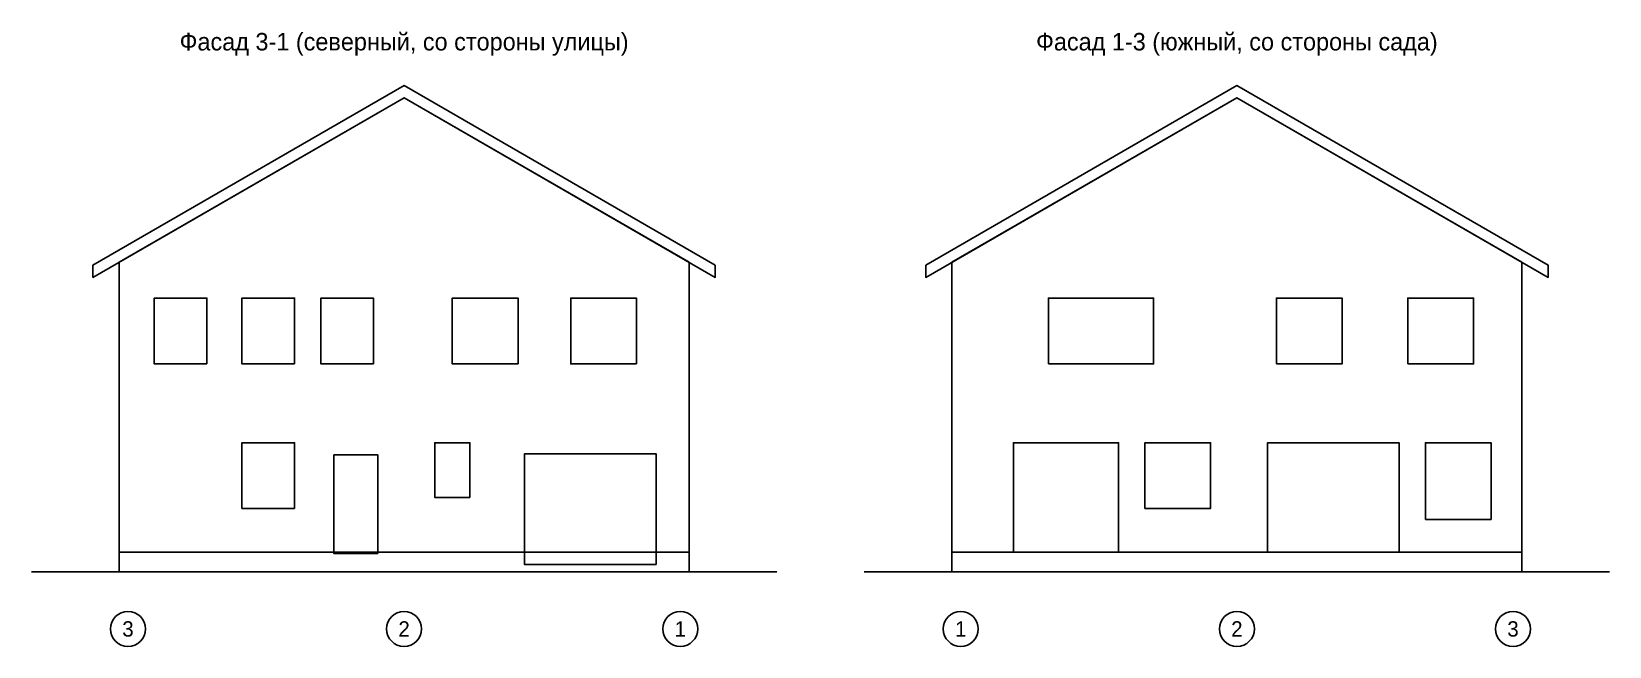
# Model space of a CAD drawing. Header units: millimetres. Extents: x -2000 to 34000, y -2150 to 11884.
import ezdxf
from ezdxf.enums import TextEntityAlignment as Align

# ---------------------------------------------------------------- set-up
doc = ezdxf.new("R2010")
doc.units = ezdxf.units.MM
for name, color, linetype in [('AXES', 1, 'CONTINUOUS'), ('DOORS', 3, 'CONTINUOUS'), ('ROOF', 8, 'CONTINUOUS'), ('SITE', 3, 'CONTINUOUS'), ('TEXT', 7, 'CONTINUOUS'), ('WALLS', 7, 'CONTINUOUS'), ('WINDOWS', 5, 'CONTINUOUS')]:
    doc.layers.add(name, color=color, linetype=linetype)

msp = doc.modelspace()

# ---------------------------------------------------------------- linework, layer by layer
at = {"layer": 'AXES'}
for centre in [(200, -1750), (6500, -1750), (12800, -1750), (19200, -1750), (25500, -1750), (31800, -1750)]:
    msp.add_circle(centre, 400, dxfattribs=at)
at = {"layer": 'DOORS'}
for points in [[(5900, -30), (4900, -30), (4900, 2220), (5900, 2220)], [(12250, -280), (9250, -280), (9250, 2250), (12250, 2250)], [(20400, 0), (22800, 0), (22800, 2500), (20400, 2500)], [(26200, 0), (29200, 0), (29200, 2500), (26200, 2500)]]:
    msp.add_lwpolyline(points, close=True, dxfattribs=at)
at = {"layer": 'ROOF'}
for points in [[(13600, 6553.6), (6500, 10652.8), (-600, 6553.6), (-600, 6273.6), (6500, 10372.8), (13600, 6273.6)], [(18400, 6553.6), (25500, 10652.8), (32600, 6553.6), (32600, 6273.6), (25500, 10372.8), (18400, 6273.6)]]:
    msp.add_lwpolyline(points, close=True, dxfattribs=at)
at = {"layer": 'SITE'}
for p, q in [((-2000, -450), (15000, -450)), ((17000, -450), (34000, -450))]:
    msp.add_line(p, q, dxfattribs=at)
at = {"layer": 'WALLS'}
for points in [[(13000, 0), (0, 0), (0, 6620), (6500, 10372.8), (13000, 6620)], [(19000, 0), (32000, 0), (32000, 6620), (25500, 10372.8), (19000, 6620)], [(13000, -450), (0, -450), (0, 0), (13000, 0)], [(19000, -450), (32000, -450), (32000, 0), (19000, 0)]]:
    msp.add_lwpolyline(points, close=True, dxfattribs=at)
at = {"layer": 'WINDOWS'}
for points in [[(2000, 4300), (800, 4300), (800, 5800), (2000, 5800)], [(4000, 4300), (2800, 4300), (2800, 5800), (4000, 5800)], [(5800, 4300), (4600, 4300), (4600, 5800), (5800, 5800)], [(9100, 4300), (7600, 4300), (7600, 5800), (9100, 5800)], [(11800, 4300), (10300, 4300), (10300, 5800), (11800, 5800)], [(21200, 4300), (23600, 4300), (23600, 5800), (21200, 5800)], [(26400, 4300), (27900, 4300), (27900, 5800), (26400, 5800)], [(29400, 4300), (30900, 4300), (30900, 5800), (29400, 5800)], [(4000, 1000), (2800, 1000), (2800, 2500), (4000, 2500)], [(8000, 1250), (7200, 1250), (7200, 2500), (8000, 2500)], [(23400, 1000), (24900, 1000), (24900, 2500), (23400, 2500)], [(29800, 750), (31300, 750), (31300, 2500), (29800, 2500)]]:
    msp.add_lwpolyline(points, close=True, dxfattribs=at)

# ---------------------------------------------------------------- texts
at = {"layer": 'AXES'}
for s, p in [('3', (200, -1750)), ('2', (6500, -1750)), ('1', (12800, -1750)), ('1', (19200, -1750)), ('2', (25500, -1750)), ('3', (31800, -1750))]:
    msp.add_text(s, height=350, dxfattribs=at).set_placement(p, align=Align.MIDDLE_CENTER)
at = {"layer": 'TEXT'}
for s, p in [('Фасад 3-1 (северный, со стороны улицы)', (6500, 11652.8)), ('Фасад 1-3 (южный, со стороны сада)', (25500, 11652.8))]:
    msp.add_text(s, height=400, dxfattribs=at).set_placement(p, align=Align.MIDDLE_CENTER)

doc.saveas('drawing.dxf')
